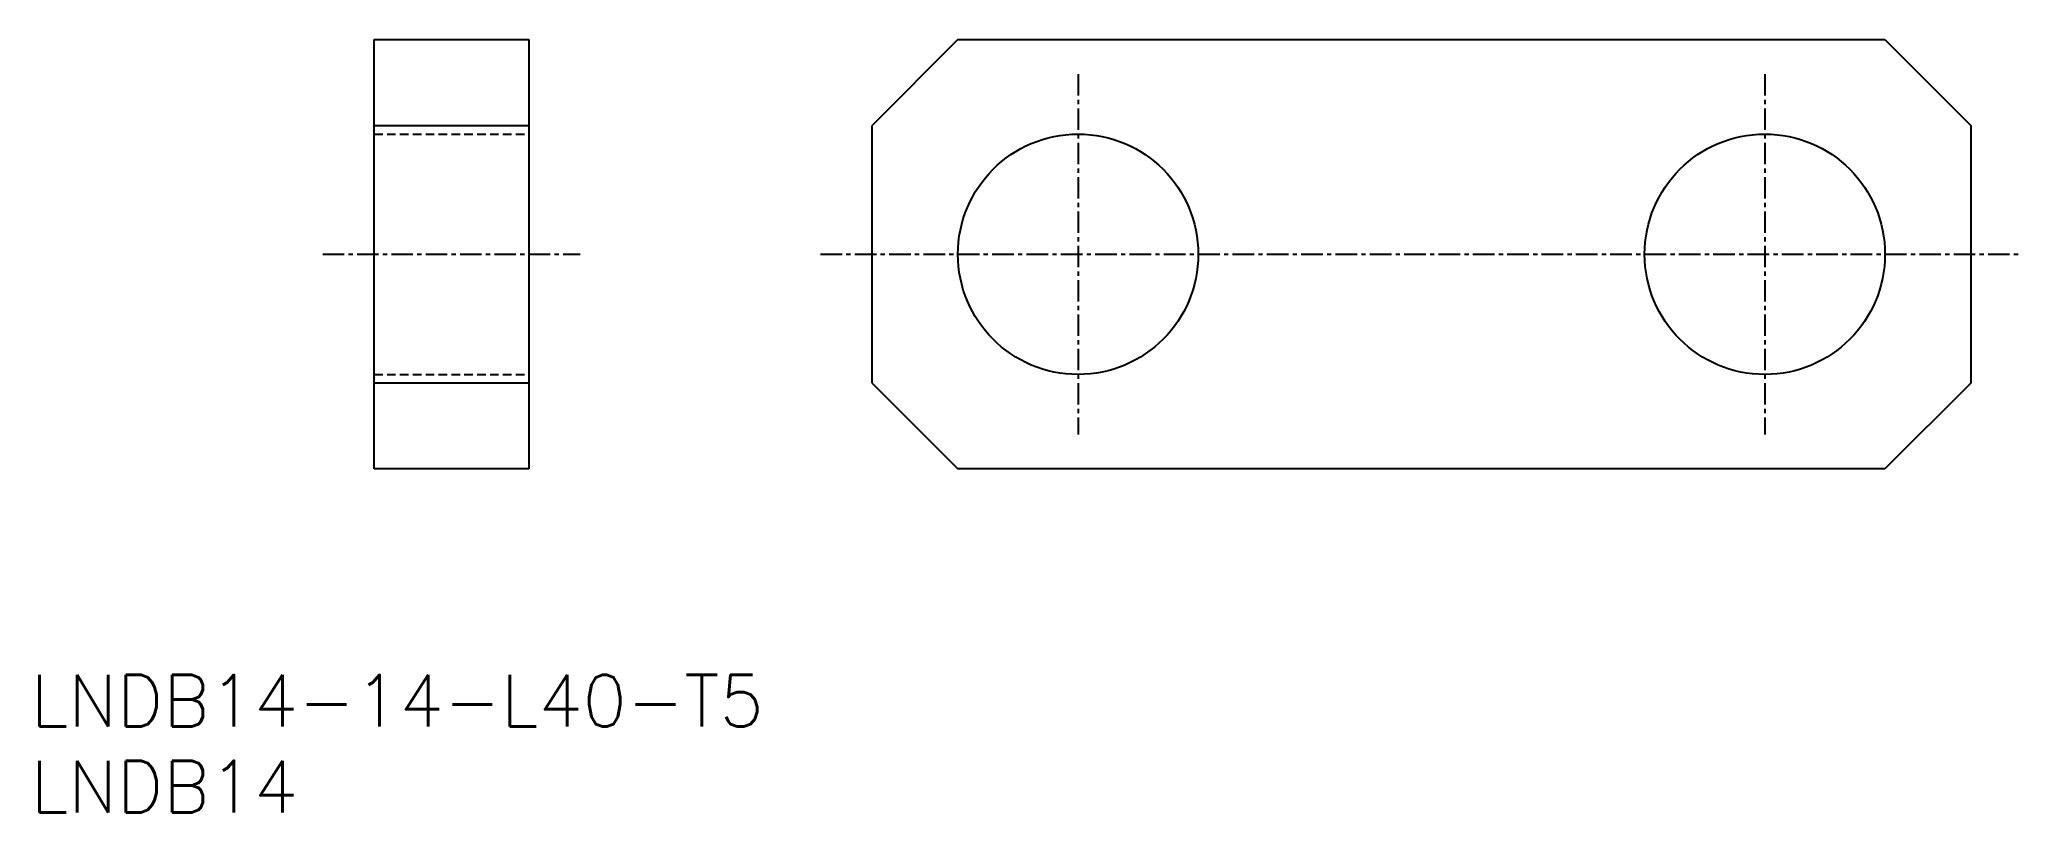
# Model space of a CAD drawing. Extents: x 1 to 116, y 0 to 45.
import ezdxf

# ---------------------------------------------------------------- set-up
doc = ezdxf.new("R2010")
doc.units = 0
doc.linetypes.add('CENTER', pattern=[2, 1.25, -0.25, 0.25, -0.25])
doc.linetypes.add('DASHED', pattern=[0.75, 0.5, -0.25])
doc.layers.get('0').update_dxf_attribs({"linetype": 'CONTINUOUS'})
doc.layers.add('CENTER', color=1, linetype='CENTER')
doc.styles.get("Standard").update_dxf_attribs({"font": 'txt.shx'})

# ---------------------------------------------------------------- blocks, each defined once
blk = doc.blocks.new('*U6')
at = {"color": 7, "linetype": 'CONTINUOUS'}
blk.add_text('LNDB14', height=3, dxfattribs=at).set_placement((0, 0))
blk = doc.blocks.new('*U7')
at = {"color": 7, "linetype": 'CONTINUOUS'}
blk.add_text('LNDB14-14-L40-T5', height=3, dxfattribs=at).set_placement((0, 5))

msp = doc.modelspace()

# ---------------------------------------------------------------- linework, layer by layer
at = {"color": 7, "linetype": 'CONTINUOUS'}
for p, q in [((20, 45), (29, 45)), ((20, 20), (20, 45)), ((29, 45), (29, 20)), ((54, 45), (49, 40)), ((54, 45), (108, 45)), ((108, 45), (113, 40)), ((20, 40), (29, 40)), ((49, 25), (49, 40)), ((113, 40), (113, 25)), ((29, 25), (20, 25)), ((49, 25), (54, 20)), ((113, 25), (108, 20)), ((29, 20), (20, 20)), ((108, 20), (54, 20))]:
    msp.add_line(p, q, dxfattribs=at)
at = {"color": 3, "linetype": 'DASHED'}
for p, q in [((20, 39.5), (29, 39.5)), ((20, 25.5), (29, 25.5))]:
    msp.add_line(p, q, dxfattribs=at)
at = {"color": 7, "linetype": 'CONTINUOUS'}
for centre in [(61, 32.5), (101, 32.5)]:
    msp.add_circle(centre, 7, dxfattribs=at)
at = {"layer": 'CENTER', "color": 1, "linetype": 'CENTER'}
for p, q in [((61, 43), (61, 22)), ((101, 43), (101, 22)), ((17, 32.5), (32, 32.5)), ((46, 32.5), (116, 32.5))]:
    msp.add_line(p, q, dxfattribs=at)

# ---------------------------------------------------------------- block references
at = {"color": 7, "linetype": 'CONTINUOUS'}
for name in ['*U7', '*U6']:
    msp.add_blockref(name, (0, 0), dxfattribs=at)

doc.saveas('drawing.dxf')
